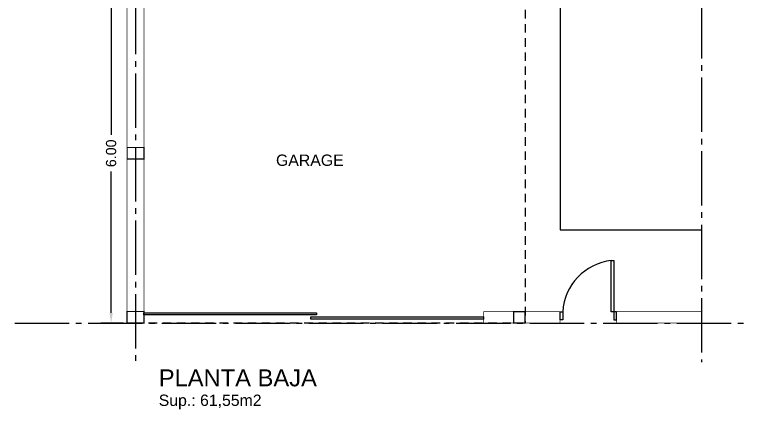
# Model space of a CAD drawing. Header units: millimetres. Extents: x -13913 to 5993, y 1496 to 3225.
# Drawn here: x 2989.64 to 3002.6, y 1656.28 to 1663.26 of the extents above; entities that cross this region are included whole.
import ezdxf

# ---------------------------------------------------------------- set-up
doc = ezdxf.new("R2010")
doc.units = ezdxf.units.MM
doc.header["$PDMODE"] = 35
for name, pattern in [('ACAD_ISO04W100', [30, 24, -3, 0, -3]), ('CONTINUA', [200, 100, 100]), ('DASHED', [0.75, 0.5, -0.25])]:
    doc.linetypes.add(name, pattern=pattern)
doc.layers.get('Defpoints').update_dxf_attribs({"color": 230})
for name, color, linetype in [('EJES', 8, 'Continuous'), ('P0-CARPINTERIAS', 7, 'Continuous'), ('P0-COTAS', 7, 'Continuous'), ('P0-MUROS', 7, 'Continuous'), ('P0-PROYECCION', 7, 'Continuous'), ('P0-SOLADOS', 7, 'Continuous'), ('P0-TEXTOS', 7, 'Continuous')]:
    doc.layers.add(name, color=color, linetype=linetype)
doc.styles.add('Arial02.5', font='arial.ttf', dxfattribs={"width": 0.8, "height": 0.025})
doc.styles.get("Standard").update_dxf_attribs({"font": 'arial.ttf'})
doc.dimstyles.get("Standard").update_dxf_attribs({"dimtxt": 0.18, "dimasz": 0.18, "dimexe": 0.18, "dimexo": 0.0625, "dimgap": 0.09, "dimtad": 0, "dimtih": 1, "dimtoh": 1, "dimzin": 0, "dimdsep": 46, "dimtxsty": 'Standard', "dimcen": 0.09, "dimadec": 0, "dimazin": 0, "dimtfac": 1, "dimtofl": 0, "dimtmove": 0, "dimatfit": 3, "dimfxl": 1, "dimtolj": 1, "dimtzin": 0, "dimarcsym": 0})

# ---------------------------------------------------------------- blocks, each defined once
blk = doc.blocks.new('*D86')
at = {"layer": 'Defpoints', "color": 0, "transparency": 16777216}
for p in [(2991.622516513044, 1663.807327695863), (2991.341463772073, 1657.80732388632), (2991.622516513044, 1657.80732388632)]:
    blk.add_point(p, dxfattribs=at)
at = {"layer": 'P0-COTAS', "color": 0, "lineweight": -2, "transparency": 16777216}
for p, q in [((2991.560016513044, 1663.807327695863), (2991.161463772073, 1663.807327695863)), ((2991.341463772073, 1663.627327695863), (2991.341463772073, 1661.131288956167)), ((2991.341463772073, 1657.98732388632), (2991.341463772073, 1660.483362626017)), ((2991.560016513044, 1657.80732388632), (2991.161463772073, 1657.80732388632))]:
    blk.add_line(p, q, dxfattribs=at)
at = {"layer": 'P0-COTAS', "color": 0, "transparency": 16777216}
for points in [[(2991.311463772072, 1663.627327695863), (2991.371463772073, 1663.627327695863), (2991.341463772073, 1663.807327695863)], [(2991.311463772072, 1657.98732388632), (2991.371463772073, 1657.98732388632), (2991.341463772073, 1657.80732388632)]]:
    blk.add_solid(points, dxfattribs=at)
at = {"layer": 'P0-COTAS', "color": 0, "transparency": 16777216, "insert": (2991.341463772073, 1660.80732579109), "char_height": 0.18, "attachment_point": 5, "rotation": 90}
blk.add_mtext('\\A1;6.00', dxfattribs=at)

msp = doc.modelspace()

# ---------------------------------------------------------------- linework, layer by layer
at = {"layer": 'EJES', "color": 18, "linetype": 'ACAD_ISO04W100', "ltscale": 0.04, "true_color": 0x000000}
for points in [[(2991.772516513043, 1689.517608354398), (2991.772516513043, 1657.113587353871)], [(3001.772516513043, 1689.444853975003), (3001.772516513043, 1657.113587353871)], [(2989.637280930184, 1657.807323886319), (3002.600281723338, 1657.807323886319)]]:
    msp.add_lwpolyline(points, dxfattribs=at)
at = {"layer": 'P0-CARPINTERIAS', "linetype": 'CONTINUA'}
msp.add_lwpolyline([(3000.178994075508, 1658.91287942953), (3000.226101089253, 1658.91287942953), (3000.226101089253, 1657.865657221967), (3000.273323310701, 1657.865657221967), (3000.273323310701, 1658.00732388632), (3000.1788788678, 1658.00732388632), (3000.178994075508, 1658.91287942953, 0.3635547186485848), (2999.320546348817, 1658.00732388632), (2999.320546348817, 1657.865657221968), (2999.273324127366, 1657.865657221968), (2999.273324127366, 1658.00732388632), (2999.320546348817, 1658.00732388632)], format="xyb", dxfattribs=at)
for points in [[(2991.922236681051, 1657.989543079006), (2994.922236681051, 1657.989543079006), (2994.972236681051, 1657.989543079006), (2994.972236681051, 1657.949543079006), (2991.922105202329, 1657.949543079006)], [(2994.872500177277, 1657.918281882771), (2997.872500177277, 1657.918281882771), (2997.922500177277, 1657.918281882771), (2997.922500177277, 1657.878281882771), (2994.872368698555, 1657.878281882771)]]:
    msp.add_lwpolyline(points, close=True, dxfattribs=at)
at = {"layer": 'P0-MUROS'}
for points, const_width in [([(2991.922105202329, 1663.807327695862), (2991.622516513043, 1663.807327695862), (2991.622516513043, 1657.807323886319), (2991.922105202329, 1657.807323886319)], 0.013), ([(2991.922582252404, 1660.908435387434), (2991.922450773682, 1660.706216194747), (2991.623273395112, 1660.706208575661), (2991.623464592177, 1660.908440427482)], 0.02), ([(2991.922236681051, 1658.009543079006), (2991.922105202329, 1657.807323886319), (2991.622927823758, 1657.807316267233), (2991.623119020823, 1658.009548119054)], 0.02), ([(2998.456269381318, 1658.007323886319), (2997.922105202329, 1658.007323886319), (2997.922105202329, 1657.807323886319), (2998.456269381318, 1657.807323886319)], 0.013), ([(2998.45406372596, 1658.007323886319), (2998.65406372596, 1658.007323886319), (2998.65406372596, 1657.807323886319), (2998.45406372596, 1657.807323886319)], 0.02), ([(2999.273323310701, 1658.007323886319), (2998.656269381318, 1658.007323886319), (2998.656269381318, 1657.807323886319), (2999.273323310701, 1657.807323886319)], 0.013)]:
    msp.add_lwpolyline(points, close=True, dxfattribs=dict(at, const_width=const_width))
at = {"layer": 'P0-MUROS', "const_width": 0.013}
msp.add_lwpolyline([(3001.772516513043, 1657.807323886319), (3000.273323310701, 1657.807323886319), (3000.273323310701, 1658.007323886319), (3001.772516513043, 1658.007323886319)], dxfattribs=at)
at = {"layer": 'P0-PROYECCION', "linetype": 'DASHED', "ltscale": 0.3}
msp.add_lwpolyline([(2998.654310857686, 1665.592327695862), (2998.654310857686, 1657.807323886319), (2998.654310857686, 1657.807323886319), (2991.922105202329, 1657.807323886319)], dxfattribs=at)
at = {"layer": 'P0-SOLADOS'}
msp.add_lwpolyline([(2991.772598030605, 1676.318816106768), (2991.772434995482, 1676.496328602629), (2999.273323310701, 1676.496328602629), (2999.273323310701, 1659.457323886319), (3001.772516513043, 1659.457323886319)], dxfattribs=at)

# ---------------------------------------------------------------- texts
at = {"layer": 'P0-TEXTOS', "style": 'Arial02.5'}
for s, height, p in [('GARAGE', 0.2, (2994.254609963644, 1660.58544316275)), ('PLANTA BAJA', 0.3, (2992.182811429582, 1656.688381273976)), ('Sup.: 61,55m2 ', 0.2, (2992.182811429582, 1656.341897639317))]:
    msp.add_text(s, height=height, dxfattribs=at).set_placement(p)

# ---------------------------------------------------------------- dimensions: what is measured, and where the dimension line sits
at = {"layer": 'P0-COTAS'}
dim = msp.add_linear_dim(base=(2991.341463772073, 1657.80732388632), p1=(2991.622516513043, 1663.807327695862), p2=(2991.622516513043, 1657.807323886319), angle=90, dimstyle='Standard', override={"dimtih": 0}, dxfattribs=at)
dim.commit()
dim.dimension.update_dxf_attribs({"geometry": '*D86', "text_midpoint": (2991.341463772073, 1660.80732579109)})

doc.saveas('drawing.dxf')
